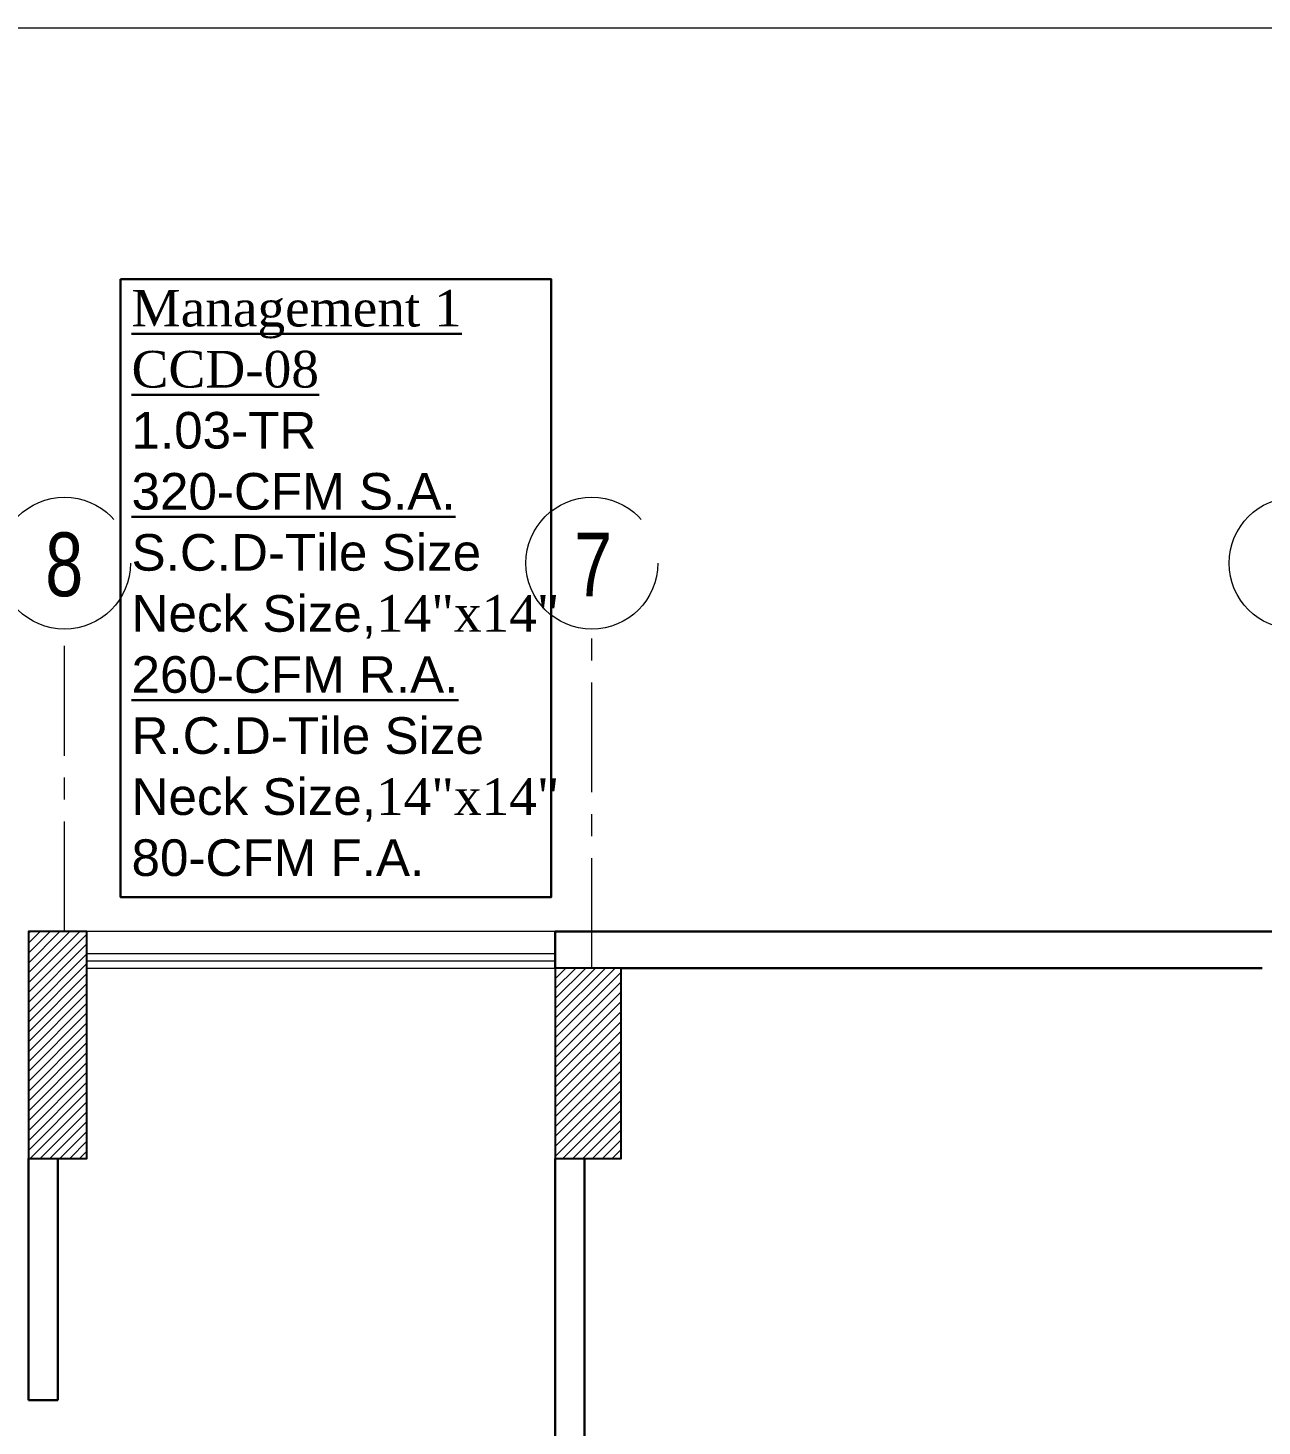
# Model space of a CAD drawing. Extents: x 847 to 949, y 444 to 823.
# Drawn here: x 884.35 to 892.77, y 775.04 to 784.59 of the extents above; entities that cross this region are included whole.
import ezdxf

# ---------------------------------------------------------------- set-up
doc = ezdxf.new("R2010")
doc.units = 0
doc.header["$MEASUREMENT"] = 0
doc.linetypes.add('CENTERX2', pattern=[4, 2.5, -0.5, 0.5, -0.5])
for name, color, linetype, lineweight in [('AC-TEXT', 15, 'CONTINUOUS', 30), ('axis', 1, 'CENTERX2', 5), ('Column', 6, 'CONTINUOUS', 25), ('Elevation', 150, 'CONTINUOUS', 18), ('hatch', 252, 'CONTINUOUS', 9), ('txt in circle', 11, 'CONTINUOUS', 13), ('UG-BORDER', 20, 'CONTINUOUS', 80), ('Wall', 5, 'CONTINUOUS', 30), ('WINDOW', 4, 'CONTINUOUS', 5)]:
    doc.layers.add(name, color=color, linetype=linetype, lineweight=lineweight)
doc.styles.add('AC', font='romans.shx', dxfattribs={"height": 0.2})
doc.styles.add('SOSA2', font='SOSA.shx', dxfattribs={"width": 0.8})
pattern_1 = [(45, (1093.753867, 441.047005), (-0.0336759605, 0.0336759605), [])]

# ---------------------------------------------------------------- blocks, each defined once
blk = doc.blocks.new('A$C11ED6BD5')
at = {"layer": 'axis', "color": 0, "ltscale": 0.3}
for p, q in [((-30.65, 22.2), (-30.65, 24.2638)), ((-27.05, 21.95), (-27.05, 24.2638))]:
    blk.add_line(p, q, dxfattribs=at)
at = {"layer": 'axis', "color": 0}
for centre in [(-30.65, 24.7138), (-27.05, 24.7138), (-22.25, 24.7138)]:
    blk.add_circle(centre, 0.45, dxfattribs=at)
at = {"layer": 'txt in circle', "color": 0, "ltscale": 0.01, "char_height": 0.4355, "attachment_point": 5, "style": 'SOSA2'}
for s, insert in [('8', (-30.6524, 24.7028)), ('7', (-27.0408, 24.7054))]:
    blk.add_mtext(s, dxfattribs=dict(at, insert=insert))

msp = doc.modelspace()

# ---------------------------------------------------------------- hatches: boundary and pattern name
at = {"layer": 'hatch'}
h = msp.add_hatch(dxfattribs=at)
h.set_pattern_fill('ANSI31', color=252, scale=0.015, style=0)
h.set_pattern_definition(pattern_1)
h.paths.add_polyline_path([(884.3496, 776.8691), (884.7496, 776.8691), (884.7496, 778.4191), (884.3496, 778.4191)])
h = msp.add_hatch(dxfattribs=at)
h.set_pattern_fill('ANSI31', color=252, scale=0.015, style=0)
h.set_pattern_definition(pattern_1)
h.paths.add_polyline_path([(887.9467, 776.8691), (888.3967, 776.8691), (888.3967, 778.1691), (887.9467, 778.1691)])

# ---------------------------------------------------------------- linework, layer by layer
at = {"layer": 'AC-TEXT', "color": 7, "linetype": 'Continuous'}
msp.add_lwpolyline([(884.979, 782.871), (887.9187, 782.871), (887.9187, 778.6543), (884.979, 778.6543)], close=True, dxfattribs=at)
at = {"layer": 'Column', "color": 252}
for points in [[(884.3496, 776.8691), (884.7496, 776.8691), (884.7496, 778.4191), (884.3496, 778.4191)], [(887.9467, 776.8691), (888.3967, 776.8691), (888.3967, 778.1691), (887.9467, 778.1691)]]:
    msp.add_lwpolyline(points, close=True, dxfattribs=at)
at = {"layer": 'Elevation', "color": 252, "linetype": 'Continuous'}
msp.add_line((887.9467, 778.4191), (884.7496, 778.4191), dxfattribs=at)
at = {"layer": 'UG-BORDER', "color": 14, "lineweight": 20}
msp.add_line((847.7554, 784.5863), (926.7679, 784.5863), dxfattribs=at)
at = {"layer": 'Wall', "color": 252, "linetype": 'Continuous'}
for p, q in [((887.9467, 778.4191), (893.2217, 778.4191)), ((887.9467, 778.1691), (887.9467, 778.4191)), ((888.3967, 778.1691), (892.7717, 778.1691)), ((884.5496, 775.2191), (884.3496, 775.2191))]:
    msp.add_line(p, q, dxfattribs=at)
for points in [[(884.3496, 775.2191), (884.3496, 776.8691)], [(884.5496, 775.2191), (884.5496, 776.8691)], [(887.9467, 774.1191), (887.9467, 776.8691)], [(888.1467, 769.9691), (888.1467, 776.8691)]]:
    msp.add_lwpolyline(points, dxfattribs=at)
at = {"layer": 'WINDOW', "color": 252}
for p, q in [((884.7496, 778.2691), (887.9467, 778.2691)), ((884.7496, 778.2191), (887.9467, 778.2191)), ((884.7496, 778.1691), (887.9467, 778.1691))]:
    msp.add_line(p, q, dxfattribs=at)

# ---------------------------------------------------------------- block references
at = {"layer": 'axis', "color": 252}
msp.add_blockref('A$C11ED6BD5', (915.2467, 756.2191), dxfattribs=at)

# ---------------------------------------------------------------- texts
at = {"layer": 'AC-TEXT', "color": 7, "linetype": 'Continuous', "insert": (885.0539, 782.7988), "char_height": 0.25, "width": 6.186939, "attachment_point": 1, "style": 'AC'}
msp.add_mtext('\\A1;{\\fTimes New Roman|b0|i0|c0|p18;\\L\\C85;Management 1  \\PCCD-08\\P\\fArial|b0|i0|c0|p34;\\l\\C34;1.03-TR \\P\\pt0;\\L320-CFM S.A.\\l \\P\\ptz;S.C.D-Tile Size\\PNeck Size,\\fTimes New Roman|b0|i0|c0|p18;14"x14"\\P\\pt0;\\fArial|b0|i0|c0|p34;\\L260-CFM R.A.\\l \\P\\ptz;R.C.D-Tile Size\\PNeck Size,\\fTimes New Roman|b0|i0|c0|p18;14"x14"\\P\\fArial|b0|i0|c0|p34;80-CFM F.A.\\P\\P\\fTimes New Roman|b0|i0|c0|p18;  }', dxfattribs=at)

doc.saveas('drawing.dxf')
